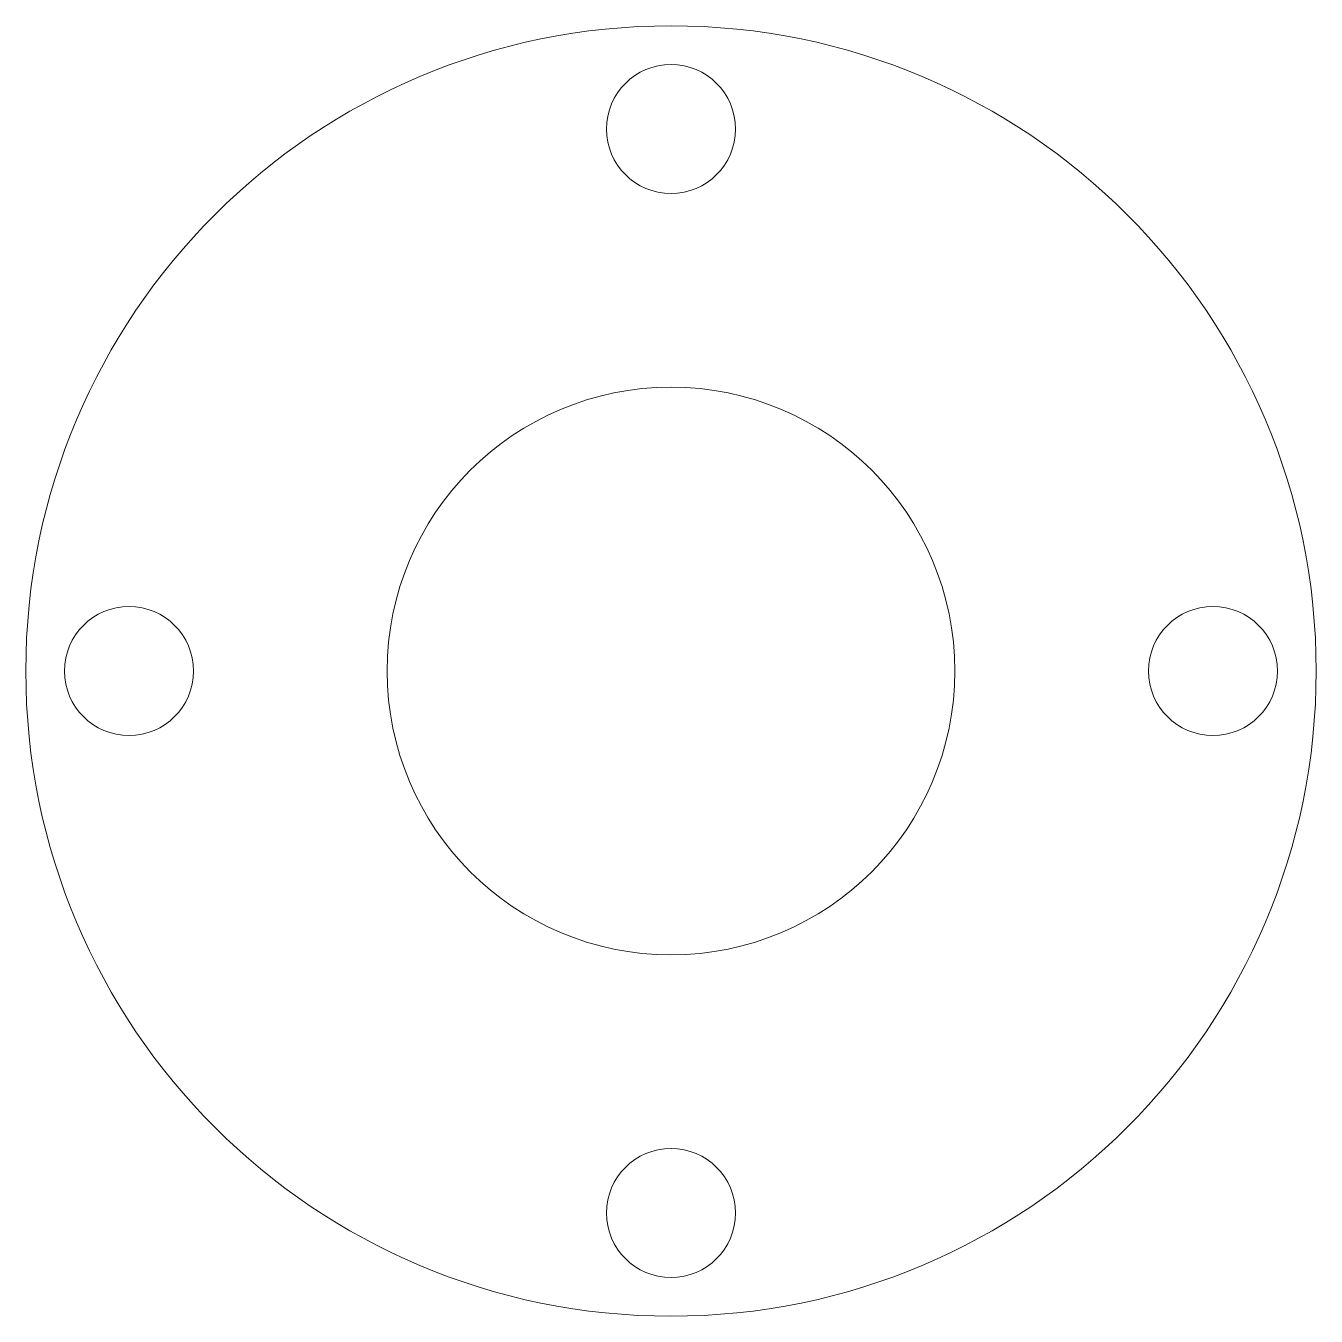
# Model space of a CAD drawing. Header units: millimetres. Extents: x -25 to 25, y -25 to 25.
import ezdxf

# ---------------------------------------------------------------- set-up
doc = ezdxf.new("R2010")
doc.units = ezdxf.units.MM

msp = doc.modelspace()

# ---------------------------------------------------------------- linework, layer by layer
at = {"color": 7, "linetype": 'Continuous', "lineweight": 15}
for centre, radius in [((0, 0), 25), ((0, 21), 2.5), ((0, 0), 11), ((-21, 0), 2.5), ((21, 0), 2.5), ((0, -21), 2.5)]:
    msp.add_circle(centre, radius, dxfattribs=at)

doc.saveas('drawing.dxf')
